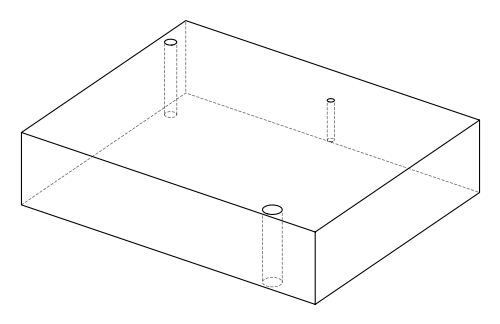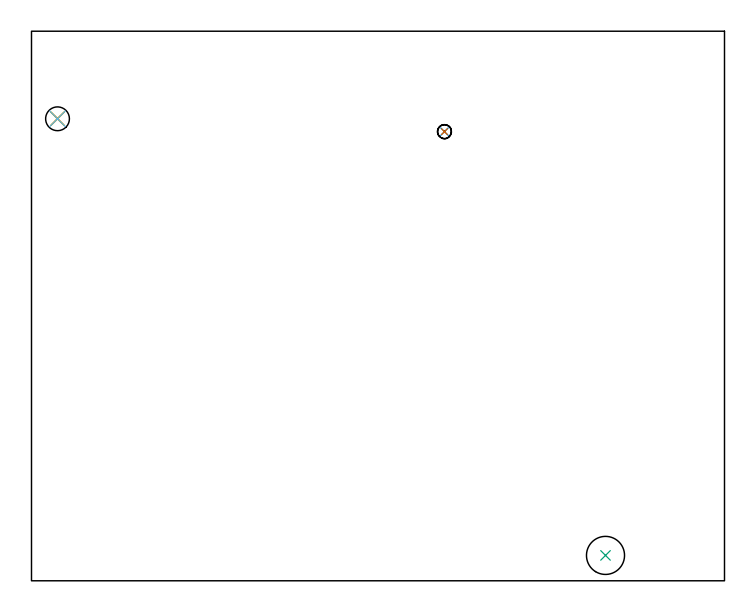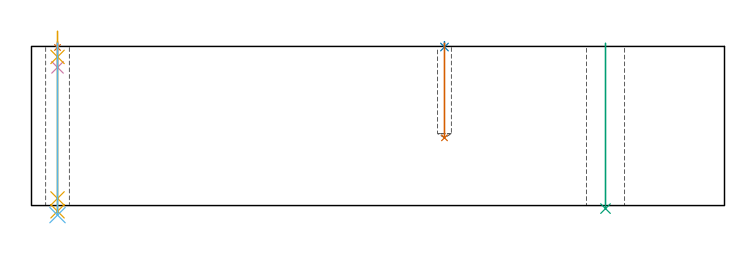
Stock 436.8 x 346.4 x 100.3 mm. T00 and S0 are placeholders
(PLAN: 7 operations, 5 tool changes, 1.8 min)
(1 SPOT_DRILL | STEP1HOLE_1 | NXT0321_9005460120000 | 0.03 min | 1 mm3)
(2 SPOT_DRILL_1 | STEP1POCKET | NXT0321_9005460120000 | 0.03 min | 1 mm3)
(3 INDEXABLE_INSERT_DRILL_THROUGH_HOLE_FROM_SOLID | STEP1HOLE | NXT0302_019 | 0.42 min | 45322 mm3)
(4 DRILL_BLIND_HOLE_INTO_CENTER | STEP1HOLE_1 | UGT0301_204 | 0.06 min | 687 mm3)
(5 GUN_DRILL_THROUGH_HOLE | STEP1HOLE_1 | UGT0307_006 | 0.55 min | 5644 mm3)
(6 DRILL_TO_ENLARGE_THROUGH_HOLE | STEP1HOLE_1 | UGT0301_041 | 0.43 min | 11342 mm3)
(7 DRILL_BLIND_HOLE_INTO_CENTER_1 | STEP1POCKET | UGT0301_204 | 0.24 min | 3377 mm3)
(TOOL NXT0321_9005460120000 | NC Spot Drill, 142deg, 12mm, Carbide, Uncoated | D12 PA142 FL30 Z2)
(TOOL NXT0302_019 | Index. Insert Drill 24mm [880-D2400L25-05] | D24 PA176 FL120 Z2)
(TOOL UGT0301_204 | Twist Drill 8.8 mm | D8.8 PA118 FL80 Z2)
(TOOL UGT0307_006 | Gun Drill 9 mm | D9 PA130 FL24 Z1)
(TOOL UGT0301_041 | Twist Drill 15 mm | D15 PA118 FL114 Z2)
(OP 1 SPOT_DRILL)
G17 G21 G94 G90
T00 M6
G54
G17 G0 G90 X16.4 Y291.2 S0 M3
G43 Z110.3 H0
G94 G81 G98 Z99.654 F250. R103.3
G80
M5
M2
(OP 2 SPOT_DRILL_1)
G17 G21 G94 G90
T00 M6
G54
G17 G0 G90 X260.3 Y283.1 S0 M3
G43 Z110.3 H0
G94 G81 G98 Z99.921 F250. R103.3
G80
M5
M2
(OP 3 INDEXABLE_INSERT_DRILL_THROUGH_HOLE_FROM_SOLID)
G17 G21 G94 G90
T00 M6
G54
G17 G0 G90 X361.8 Y16. S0 M3
G43 Z110.3 H1
G94 G81 G98 Z-1.919 F250. R102.3
G80
M5
M2
(OP 4 DRILL_BLIND_HOLE_INTO_CENTER)
G17 G21 G94 G90
T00 M6
G54
G17 G0 G90 X16.4 Y291.2 S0 M3
G43 Z110.3 H0
G94 G81 G98 Z87.1 F250. R102.3
G80
M5
M2
(OP 5 GUN_DRILL_THROUGH_HOLE)
G17 G21 G94 G90
T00 M6
G54
G17 G0 G90 X16.4 Y291.2 M8
G43 Z110.3 H0
Z109.863
S716 M3
G94 G1 Z93.702 F125. M26
G4 X.084
Z4.5 F250.
G4 X.084
Z-3.598 F125.
G4 X.084
M5
M9
G0 Z109.863
Z110.3
M2
(OP 6 DRILL_TO_ENLARGE_THROUGH_HOLE)
G17 G21 G94 G90
T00 M6
G54
G17 G0 G90 X16.4 Y291.2 S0 M3
G43 Z110.3 H0
G94 G73 G98 Z-6.006 F250. Q13.288 R102.3
G80
M5
M2
(OP 7 DRILL_BLIND_HOLE_INTO_CENTER_1)
G17 G21 G94 G90
T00 M6
G54
G17 G0 G90 X260.3 Y283.1 S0 M3
G43 Z110.3 H0
G94 G81 G98 Z42.7 F250. R102.3
G80
M5
M2
